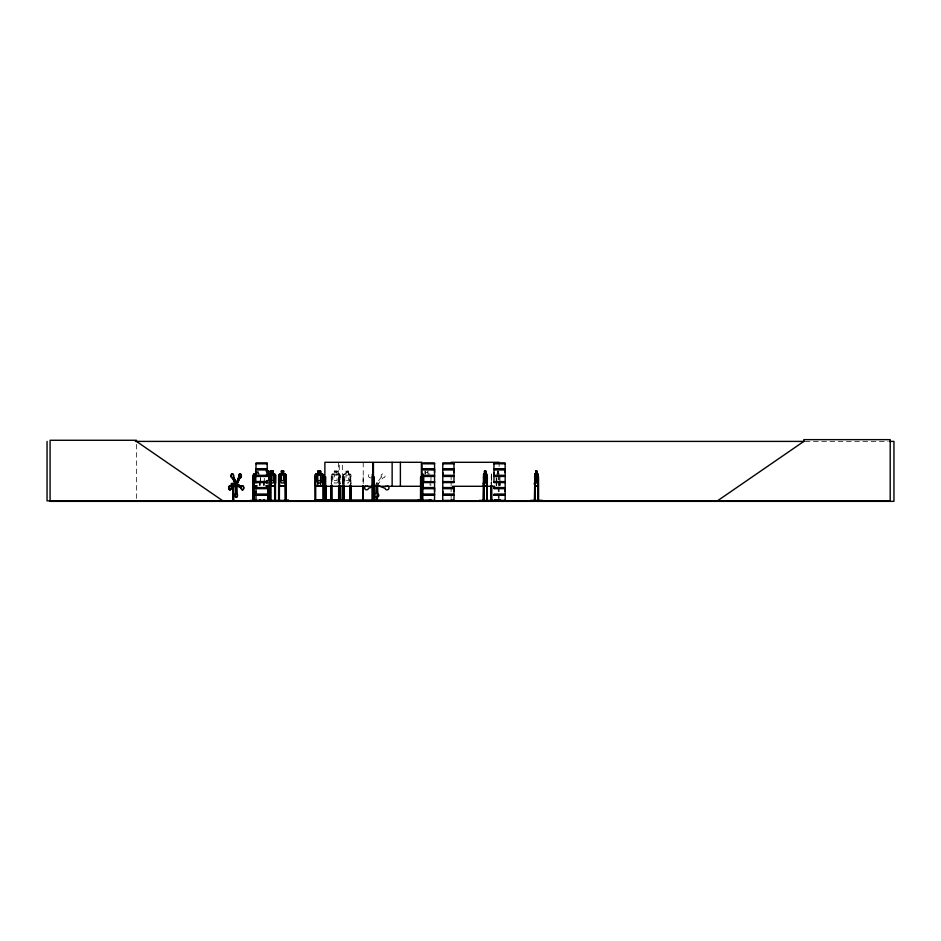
<?xml version="1.0" encoding="UTF-8"?>
<svg xmlns="http://www.w3.org/2000/svg" width="941" height="941" viewBox="0 0 941 941"><rect width="100%" height="100%" fill="white"/><g stroke="black" fill="none" stroke-linecap="round" stroke-linejoin="round"><path stroke-width="0.71" stroke-dasharray="4.71 3.53" d="M377.082 484.65L376.459 484.286M499.448 485.827L499.871 482.98M350.04 485.827L350.887 482.98M350.393 484.944L351.028 482.992M339.031 485.827L340.019 482.98L340.113 475.064L339.066 474.029L337.16 474.029L337.16 471.076L334.22 471.076L334.326 474.123L332.855 475.111L332.855 480.616L334.326 482.98L337.066 482.98L338.537 480.616M339.43 484.944L340.113 482.992M491.484 474.123L491.037 483.921M343.3 483.921L343.347 475.076L344.206 474.029L345.935 474.029L345.888 471.076L348.476 471.076L348.346 474.123M344.135 485.921L343.394 475.076L344.241 474.123L350.087 474.123L350.934 475.111L350.887 483.921M375.671 484.286L376.882 483.403M805.273 441.4L888.139 441.4M334.326 471.17L337.078 471.17M348.393 471.17L345.97 471.17L346.029 474.123L344.747 475.111L344.747 480.616L346.029 482.98L348.393 482.98L349.664 480.616L349.664 475.111L348.393 474.123M497.624 472.653L498.389 472.653L498.389 471.664M258.081 474.029L259.704 474.029M334.231 474.029L332.22 474.029L331.279 475.076L331.256 483.921L331.232 476.875L332.067 476.875M348.429 474.029L350.123 474.029L351.028 475.064M428.049 474.029L429.955 474.029M491.378 474.029L491.461 485.921M496.495 474.029L497.46 474.029M498.636 474.029L499.553 474.029M332.267 474.123L339.031 474.123M338.654 476.875L338.972 484.086M339.207 476.875L340.042 476.875M342.277 476.875L342.653 484.086L342.595 476.875M350.887 476.875L350.028 476.875L350.028 483.921M363.226 476.875L362.826 484.086M491.037 476.875L491.673 476.875M337.066 474.123L338.537 475.111M331.279 482.992L331.891 484.944M496.095 482.992L496.483 485.921M500.247 481.098L500.247 485.333M500 476.393L499.894 485.333M499.612 481.098L499.612 485.333M499.095 462.302L499.095 466.524M499.083 476.875L499.083 479.757M499.083 481.204L499.095 485.532M499.083 486.979L499.095 492.755M499.083 494.201L499.095 498.53M498.73 471.076L498.683 474.123M498.636 471.076L498.601 474.123M498.283 476.875L498.283 479.757M498.283 481.204L498.271 485.532M498.271 486.979L498.283 492.755M498.271 494.201L498.283 498.53M497.495 471.17L497.495 474.123M497.366 471.076L497.413 474.123M496.789 478.275L496.789 482.51M496.507 481.098L496.507 485.333M496.436 481.098L496.436 485.333M496.225 476.428L496.154 485.333M491.661 475.111L491.661 480.616M491.32 476.875L491.39 483.921M451.127 476.875L451.127 479.757M451.127 481.204L451.127 485.532M451.127 486.979L451.127 492.755M451.127 494.201L451.127 498.53M431.002 476.393L430.896 485.333M430.084 481.098L430.084 485.333M428.049 471.076L427.943 474.123M427.461 471.664L427.461 472.653L425.685 472.653L425.685 471.664M425.191 471.17L425.191 474.123M425.097 471.076L425.097 474.029M363.226 462.302L363.226 484.874M350.734 476.875L350.734 483.921M350.193 476.875L350.193 483.921M344.006 483.921L344.006 476.875L343.147 476.875L343.147 483.921M343.841 476.875L343.841 483.921M342.336 465.125L342.336 484.874M340.007 475.111L340.019 483.921M339.654 476.875L339.654 484.086M339.254 465.125L339.254 484.874M338.713 476.875L338.713 484.086M338.654 462.302L338.654 484.874M337.066 471.17L337.078 474.123M332.044 476.875L332.067 483.921M264.456 481.098L264.456 485.333M264.28 478.275L264.28 482.51M263.786 481.098L263.786 485.333M263.609 481.098L263.609 485.333M260.492 476.417L260.492 480.357M260.434 478.275L260.434 482.51M260.257 481.098L260.257 485.333M259.763 481.098L259.763 485.333M259.587 481.098L259.587 485.333M258.128 472.053L258.128 474.029M258.081 471.076L257.999 474.123M257.646 471.664L257.646 472.653M136.469 444.293L136.469 499.4M376.329 482.862A1.753 1.753 0 0 1 378.541 484.544M370.695 477.852A2 2 0 0 1 368.496 476.075A2 2 0 0 1 370.272 473.876M381.423 476.899L376.623 483.509L377.847 484.38L382.905 477.852A2 2 0 0 0 385.104 475.723A2 2 0 0 0 382.622 473.923A2 2 0 0 0 381.281 476.675L381.423 476.899M336.572 471.664L334.808 471.664L334.808 472.653L336.572 472.653L336.572 471.664M347.97 471.664L346.453 471.664L346.453 472.653L347.97 472.653L347.97 471.664M337.066 475.111L334.326 475.111L334.326 480.616L337.066 480.616L337.066 475.111M348.393 475.111L346.029 475.111L346.029 480.616L348.393 480.616L348.393 475.111"/><path stroke-width="1.41" d="M235.85 485.297L235.697 493.566A2 1.223 -90 0 0 235.368 496.577A2 1.223 -90 0 0 237.25 496.577A2 1.223 -90 0 0 236.92 493.566L236.567 486.662M267.197 494.19L255.987 494.19L255.999 491.437M377.553 486.662L377.8 493.566A2 2 0 0 1 378.329 496.577A2 2 0 0 1 375.271 496.577A2 2 0 0 1 375.8 493.566L376.094 486.238M434.554 491.437L434.554 488.673L423.344 488.673M434.554 472.57L434.554 469.818L423.344 469.818M442.788 494.19L442.788 491.437M442.788 475.323L442.788 472.57M453.985 491.437L453.985 488.673L442.776 488.673L442.776 494.19L453.997 494.19L453.997 488.673M453.985 472.57L453.985 469.818L442.776 469.818L442.776 475.323L453.997 475.323L453.997 469.818M493.954 475.323L493.954 469.818L505.176 469.818L505.164 475.323L493.954 475.323L493.966 472.57M505.164 491.437L505.164 488.673L493.954 488.673M505.164 472.57L505.164 469.818M330.115 500.4L315.729 500.224M423.344 495.295L434.566 495.295L434.566 500.612L417.663 500.73L429.99 500.224L429.99 500.847M343.253 500.835L343.3 485.333M231.063 488.014L231.051 488.285A2 1.223 -90 0 1 229.392 489.732A2 1.223 -90 0 1 228.816 486.815A2 1.223 -90 0 1 230.674 486.391L230.863 486.391A2 1.223 -90 0 0 229.004 486.815A2 1.223 -90 0 0 229.592 489.732A2 1.223 -90 0 0 231.239 488.285L236.015 485.497L235.532 484.074L236.015 485.497M454.009 482.039L442.658 481.874L454.009 481.757M493.849 481.874L505.188 481.98M486.591 485.921L486.579 474.029M537.782 485.921L538.264 482.98L537.864 485.921L534.782 485.921L534.394 482.992L534.876 485.921M493.954 495.295L505.176 495.295L505.176 500.612L479.298 500.73L504.247 500.788M487.038 500.788L487.132 499.977M487.215 500.835L487.356 476.875L486.732 476.875L486.732 500.847L487.438 499.977M494.978 500.835L495.166 499.977L495.166 500.777M530.477 500.4L542.522 500.4M538.581 500.777L538.546 476.875L537.911 476.875L537.876 500.847M236.885 484.074L236.403 485.497L241.367 488.285A2 1.223 -90 0 0 243.025 489.72A2 1.223 -90 0 0 243.613 486.815A2 1.223 -90 0 0 241.755 486.379L236.685 484.074L241.637 486.591M270.29 485.921L271.126 475.064L270.267 474.029M270.349 485.921L271.184 482.992M274.69 485.921L275.584 482.992L275.584 475.064L274.666 474.029L273.09 474.029M285.299 485.921L286.193 482.992L286.193 475.064L285.276 474.029M250.412 500.4L288.64 500.4L283.606 500.788M323.539 475.111L323.539 482.98L322.563 485.827L315.776 485.827L314.882 482.98M323.645 482.992L322.634 485.921L315.705 485.921L314.788 482.992M236.944 484.38L239.884 477.781L236.944 484.38L233.356 476.675A2 1.223 -90 0 0 232.533 473.923A2 1.223 -90 0 0 231.016 475.723A2 1.223 -90 0 0 232.368 477.852L235.709 484.815M232.721 477.793L235.615 484.286L236.367 483.403L233.556 476.675A2 1.223 -90 0 0 232.733 473.923A2 1.223 -90 0 0 231.215 475.723A2 1.223 -90 0 0 232.568 477.852M483.204 500.847L483.709 474.029M483.345 475.123L483.721 474.123M534.888 474.029L534.417 500.777M330.726 500.777L331.503 500.847M330.75 500.4L331.455 500.365M330.997 500.835L331.232 485.333L331.256 500.847M331.42 500.777L330.75 500.73M324.669 500.777L324.763 499.977M372.801 500.835L372.836 462.302L324.88 462.302L324.845 500.847M373.13 500.106L373.459 500.835L373.424 462.302L421.392 462.302L421.392 500.847L421.486 499.977M239.849 477.852A2 1.223 -90 0 0 241.202 475.723A2 1.223 -90 0 0 239.684 473.923A2 1.223 -90 0 0 238.861 476.675L236.367 483.403M236.203 483.509L239.061 476.675A2 1.223 -90 0 1 239.884 473.923A2 1.223 -90 0 1 241.402 475.723A2 1.223 -90 0 1 240.049 477.852L239.684 477.781M241.449 486.591L241.555 486.379A2 1.223 -90 0 1 243.413 486.815A2 1.223 -90 0 1 242.837 489.72A2 1.223 -90 0 1 241.178 488.285L241.355 488.014M535.711 474.123L535.076 480.616L535.711 482.98L536.899 482.98L537.534 475.111L537.029 471.076L535.664 471.076L535.711 474.123L535.758 471.076M253.917 500.847L253.835 476.875L252.988 476.875L252.988 500.847L253.211 475.076L254.035 474.029M254.011 485.921L253.258 475.076L254.07 474.123L255.776 474.123L255.776 471.17M268.303 475.123L269.055 474.029M278.712 500.847L278.83 475.076L279.665 474.029L281.324 474.029M285.299 485.827L279.642 485.827L278.912 475.123L279.7 474.123L285.299 474.123L286.111 475.111L285.958 500.847M385.504 486.591L385.681 486.379A2 2 0 0 1 386.104 486.085M422.144 475.076L423.085 474.029M500.259 500.788L500.283 499.977M255.776 474.123L254.564 475.111L254.564 480.616L255.776 482.98M255.928 481.78L267.209 482.039M255.999 500.459L281.171 500.847L255.952 500.835M717.442 500.847L803.826 441.4L803.826 439.647L890.198 439.647L890.198 500.847L47.05 500.847L47.05 441.4M235.85 493.46L235.497 493.566A2 1.223 -90 0 0 235.168 496.577A2 1.223 -90 0 0 237.05 496.577A2 1.223 -90 0 0 236.72 493.566M317.835 474.123L316.364 475.111L316.364 480.616L317.835 482.98L320.587 482.98L322.069 480.616L322.069 475.111L320.587 474.123M230.78 486.591L235.732 484.074M270.443 500.788L270.479 499.977M373.177 500.788L373.33 499.977M371.977 485.333L374.565 484.497M375.024 485.921L368.531 488.285A2 2 0 0 1 365.249 489.355A2 2 0 0 1 365.967 485.968M135.363 441.4L804.273 441.4M889.539 441.4L893.95 441.4L893.95 501.353L50.085 501.353L50.085 440.27L136.469 440.27L136.469 441.4L222.841 500.847M451.127 462.302L499.095 462.302M255.976 463.172L267.209 463.172M423.332 463.172L434.577 463.172M442.764 463.172L454.009 463.172M493.943 463.172L505.188 463.172M423.332 463.372L434.577 463.395L434.554 468.712L423.344 468.712M493.943 463.372L505.188 463.372L505.164 468.712L493.954 468.712L493.954 463.395M255.999 463.725L267.185 463.725M423.356 463.725L434.554 463.725M442.788 463.725L453.985 463.725M493.966 463.725L505.164 463.725M442.776 468.712L453.997 468.712L453.997 463.395L442.764 463.372L442.788 468.712M255.905 469.089L267.279 469.089M423.274 469.089L434.648 469.089M442.693 469.089L454.068 469.089M493.884 469.089L505.258 469.089M255.905 469.43L267.279 469.43M423.274 469.43L434.648 469.43M442.693 469.43L454.068 469.43M493.884 469.43L505.258 469.43M255.987 469.818L267.197 469.818M255.646 471.076L255.729 474.123M266.256 471.076L268.75 471.076L268.75 474.029M268.691 474.029L270.714 474.029L270.655 471.076L273.149 471.076M266.338 471.17L268.667 471.17M270.737 471.17L273.066 471.17L273.008 474.123L274.278 475.111L274.278 480.616L273.066 482.98L270.796 482.98M281.347 471.17L283.676 471.17M317.835 471.17L320.587 471.17L320.587 485.921M484.521 471.17L485.803 471.17M535.711 471.17L536.982 471.17M484.744 471.664L485.509 471.664L485.509 472.653L484.744 472.653M253.988 474.029L255.693 474.029M283.7 474.029L285.335 474.029M317.835 474.029L315.729 474.029L314.788 475.076L314.917 500.847M320.587 474.029L322.598 474.029L323.645 475.064L323.88 500.788M483.615 474.029L484.568 474.029M485.756 474.029L486.673 474.029M534.794 474.029L535.758 474.029M536.946 474.029L537.852 474.029M266.397 474.123L274.69 474.123L275.442 475.111M315.776 474.123L322.563 474.123L323.539 475.111M483.639 474.123L486.65 474.123M534.817 474.123L537.84 474.123M271.126 475.064L270.232 474.123M275.525 475.064L275.442 500.847M487.12 475.064L487.085 500.847M537.77 474.029L538.276 500.847M266.397 475.111L268.667 475.111L268.667 480.616L266.397 480.616M317.835 475.111L320.587 475.111M255.987 475.323L267.197 475.323M423.344 475.323L434.566 475.323L434.566 469.818M255.905 475.711L267.279 475.711M423.274 475.711L434.648 475.711M442.693 475.711L454.068 475.711M493.884 475.711L505.258 475.711M255.905 476.052L267.279 476.052M423.274 476.052L434.648 476.052M442.693 476.052L454.068 476.052M493.884 476.052L505.258 476.052M255.987 476.44L267.197 476.44M423.344 476.44L434.566 476.44L434.566 481.745L423.356 481.604M271.043 476.875L270.196 476.875L270.126 500.847L270.373 476.875M275.442 476.875L274.596 476.875L274.69 500.847M286.052 476.875L285.205 476.875L285.311 500.847M314.823 476.875L315.635 476.875L315.729 500.847M323.633 476.875L322.81 476.875L322.904 500.847M324.845 476.875L325.692 476.875L325.598 500.847L325.468 485.532M372.836 476.875L372.024 476.875L372.024 500.847L371.93 499.977M373.424 476.875L374.236 476.875L374.33 500.847M421.392 476.875L420.58 476.875L420.509 500.847M483.274 476.875L483.909 476.875M534.453 476.875L535.088 476.875M317.835 480.616L320.587 480.616M442.788 481.604L453.985 481.604L453.997 476.44L442.776 476.44L442.776 481.745M505.164 481.604L493.966 481.604L493.954 476.44L505.176 476.44L505.176 481.745L493.943 481.745M434.577 481.757L423.238 481.898L434.577 482.039M255.976 482.227L267.209 482.239M423.332 482.227L434.577 482.262L434.554 487.567L423.344 487.567M454.009 482.239L442.764 482.239L442.788 487.567M493.943 482.239L505.188 482.262L505.164 487.567L493.954 487.567M255.999 482.58L267.185 482.58M423.356 482.58L434.554 482.58M442.788 482.58L453.985 482.58M493.966 482.58L505.164 482.58M253.258 482.992L253.964 485.921L256.869 485.921M266.397 482.98L268.667 482.98L269.891 480.616L269.891 475.111L268.667 474.123L268.691 471.076M278.889 482.992L279.642 485.921L285.358 485.921M483.204 482.992L483.686 485.921M234.309 485.615L229.651 485.615L229.651 486.238L232.015 486.238M254.023 485.827L256.881 485.827M266.091 485.827L274.69 485.827M483.639 485.827L486.65 485.827M534.817 485.827L537.84 485.827M266.056 485.921L274.748 485.921M483.603 485.921L486.685 485.921M232.803 486.238L235.768 486.238M373.659 486.238L379.776 486.238M324.88 486.285L372.836 486.285M373.424 486.285L421.392 486.285M452.574 486.285L494.731 486.285M255.987 487.567L267.197 487.567M442.776 487.567L453.997 487.567M255.905 487.956L267.279 487.956M423.274 487.956L434.648 487.956M442.693 487.956L454.068 487.956M493.884 487.956L505.258 487.956M255.905 488.297L267.279 488.297M423.274 488.297L434.648 488.297M442.693 488.297L454.068 488.297M493.884 488.297L505.258 488.297M267.197 488.673L255.987 488.673L255.987 494.19M236.567 493.46L236.767 485.297L235.65 485.297L235.65 493.46M423.344 494.19L434.566 494.19L434.566 488.673M493.954 494.19L505.176 494.19L505.176 488.673M255.905 494.566L267.279 494.566M423.274 494.566L434.648 494.566M442.693 494.566L454.068 494.566M493.884 494.566L505.258 494.566M255.905 494.907L267.279 494.907M423.274 494.907L434.648 494.907M442.693 494.907L454.068 494.907M493.884 494.907L505.258 494.907M267.197 495.295L255.987 495.295L255.987 500.612M442.776 495.295L453.997 495.295L453.997 500.612L442.717 500.636L442.788 495.295M252.906 499.977L253.917 499.977M267.914 499.977L268.926 499.977L268.903 500.8M270.114 499.977L271.126 499.977L271.126 500.847M275.525 499.977L274.513 499.977L274.513 500.847M278.536 499.977L279.536 499.977L279.536 500.847M286.135 499.977L285.123 499.977L285.135 500.847M483.204 499.977L483.98 499.977M491.743 499.977L490.979 500.847L491.037 485.333M494.425 499.977L494.46 500.847M534.382 499.977L535.158 499.977L535.135 500.847M537.84 499.977L538.617 499.977M332.138 500.224L353.275 500.788M288.64 500.4L283.512 500.847M417.675 500.4L434.554 500.459M442.788 500.459L453.985 500.459M479.298 500.4L505.164 500.459M226.24 500.847L239.92 500.847M348.676 500.777L353.228 500.73L348.711 500.788M363.332 500.777L363.226 485.532M371.624 500.847L381.376 500.847M378.576 485.909L385.057 488.285A2 2 0 0 0 388.351 489.355A2 2 0 0 0 387.633 485.968M499.706 500.835L499.612 499.977M268.514 500.353L268.667 485.333M368.096 486.591L367.919 486.391A2 2 0 0 0 367.484 486.097M373.742 479.075L372.307 476.675A2 2 0 0 0 372.095 474.687M372.53 479.957L374.106 482.121M537.746 474.123L538.17 475.111M422.238 482.98L423.132 485.827M422.144 482.992L423.062 485.921M483.886 480.616L484.521 482.98L485.721 482.98L486.356 480.616L485.721 471.17M496.107 500.365L496.154 499.977M538.217 475.064L538.158 500.847M535.088 485.333L535.088 500.847M534.735 476.875L534.853 500.847M534.7 499.977L534.723 500.847M499.894 499.977L499.847 500.847M499.189 499.977L499.083 500.847L499.001 499.977M498.283 499.977L498.365 500.847M498.177 500.224L498.189 500.847M496.836 499.977L496.824 500.847M496.566 499.977L496.554 500.847M496.436 499.977L496.401 500.847M494.86 499.977L494.778 500.847L494.719 499.977M491.673 485.333L491.72 500.847M491.437 499.977L491.437 500.847L491.39 485.333M485.803 474.123L485.85 471.076L484.486 471.076L483.945 500.847M484.568 471.076L484.615 474.123M483.662 500.847L483.627 476.875L483.556 500.847M452.033 500.224L452.033 500.847L451.845 499.977M451.221 500.847L451.221 499.977L451.057 500.847M430.896 499.977L430.966 500.847M430.802 499.977L430.802 500.847M430.178 499.977L430.178 500.847M423.721 475.111L423.721 480.616M423.003 500.847L422.991 499.977L314.729 499.977L314.753 500.847M422.803 500.847L422.909 476.875L422.003 476.875L421.839 500.788L422.003 462.302M422.638 500.106L422.638 500.847M422.415 499.977L422.415 500.847M422.238 475.123L422.309 500.847M420.674 499.977L420.674 500.847M408.947 500.847L405.242 500.847M403.113 500.847L399.36 500.847M400.384 462.302L400.384 486.285M392.138 462.302L392.138 486.285M377.341 486.238L377.341 500.73M376.718 486.238L376.718 493.484M376.718 496.377L376.718 500.73M376.094 496.377L376.094 500.73M374.142 499.977L374.059 500.847M373.636 500.106L373.636 500.847M372.742 499.977L372.754 500.847M363.179 499.977L363.179 500.847M362.826 485.532L362.826 500.847M362.779 499.977L362.779 500.847M350.887 485.333L350.852 500.847L350.734 485.333M350.628 499.977L350.605 500.847M350.323 499.977L350.299 500.847M350.193 485.333L350.111 500.847M350.028 485.333L349.946 500.847M344.006 485.333L344.077 500.847M343.841 485.333L343.924 500.847M343.736 499.977L343.712 500.847M343.43 499.977L343.406 500.847M343.147 485.333L343.065 500.847M342.336 485.532L342.277 500.847M342.195 499.977L342.195 500.847M340.113 499.977L340.136 500.847M340.042 485.333L339.913 500.847L339.701 499.977M339.654 485.532L339.607 500.847M339.301 499.977L339.289 500.847M339.231 485.333L339.136 500.847L339.031 485.532M338.713 485.532L338.725 500.847M338.654 485.532L338.619 500.847M337.548 500.106L337.548 500.847M336.313 500.106L336.313 500.847M332.067 485.333L332.138 500.847M331.985 499.977L331.95 500.847M326.092 500.106L326.092 500.847M325.774 485.532L325.762 500.847M325.21 500.847L325.163 485.532L325.151 500.847M323.539 499.977L323.539 500.847M322.728 499.977L322.728 500.847M320.693 474.029L320.693 471.076L317.74 471.076L317.835 485.921M317.587 500.106L317.587 500.847M316.352 500.106L316.352 500.847M315.541 499.977L315.541 500.847M315.117 500.106L315.117 500.847M285.876 476.875L285.782 500.847M285.746 499.977L285.746 500.847M285.382 476.875L285.488 500.847M279.359 500.847L279.465 476.875L278.618 476.875L278.642 500.847M279.289 476.875L279.289 500.847M278.924 499.977L278.924 500.847M275.266 476.875L275.266 500.847M275.16 499.977L275.137 500.847M274.878 499.977L274.901 500.847M273.09 471.076L273.066 474.123M271.043 475.111L270.996 500.847M270.714 471.076L270.737 474.123M270.737 499.977L270.761 500.847M268.844 485.333L268.75 500.847M268.173 485.333L268.279 500.847M267.997 485.333L268.103 500.847M264.456 499.977L264.527 500.847M264.35 500.847L264.28 499.977L264.174 500.847M263.915 499.977L263.88 500.847M263.703 499.977L263.633 500.847M263.609 499.977L263.527 500.847M260.504 499.977L260.504 500.847M260.434 499.977L260.375 500.847M260.257 499.977L260.128 500.847M259.892 499.977L259.892 500.847M259.763 499.977L259.869 500.847M259.61 499.977L259.681 500.847M256.187 471.664L256.187 472.653M255.776 475.111L255.776 480.616M253.658 476.875L253.741 500.847M253.552 499.977L253.529 500.847M253.294 499.977L253.27 500.847M235.391 485.615L235.391 483.486L231.31 483.486L231.31 485.615M234.168 483.486L234.168 485.615M233.615 483.486L233.615 485.615M233.686 486.238L233.791 500.73M233.086 483.486L233.203 486.238M232.921 486.238L232.921 500.73M232.803 487.685L232.803 500.73M232.392 483.486L232.392 485.615M377.682 486.062A1.753 1.753 0 0 1 375.93 486.074M235.92 486.297A1.753 1.07 -90 0 1 234.874 484.109A1.753 1.07 -90 0 1 236.438 483.027M236.661 483.309A1.753 1.07 -90 0 1 236.956 484.991M334.314 500.73L347.017 500.835L334.326 500.847M231.404 484.45L231.404 484.45M284.9 480.616L283.676 482.98L281.406 482.98L280.195 480.616L280.195 475.111L281.406 474.123L281.265 471.076L283.759 471.076L283.617 474.123L284.9 475.111L284.9 480.616M267.209 463.384L255.976 463.384L255.999 468.712L267.197 468.712L267.197 463.395M268.267 471.664L266.797 471.664L266.797 472.653L268.267 472.653L268.267 471.664M272.655 471.664L271.196 471.664L271.196 472.653L272.655 472.653L272.655 471.664M283.276 471.664L281.806 471.664L281.806 472.653L283.276 472.653L283.276 471.664M320.105 471.664L318.329 471.664L318.329 472.653L320.105 472.653L320.105 471.664M536.688 471.664L535.923 471.664L535.923 472.653L536.688 472.653L536.688 471.664M273.066 475.111L270.796 475.111L270.796 480.616L273.066 480.616L273.066 475.111M283.676 475.111L281.406 475.111L281.406 480.616L283.676 480.616L283.676 475.111M485.721 475.111L484.521 475.111L484.521 480.616L485.721 480.616L485.721 475.111M536.899 475.111L535.711 475.111L535.711 480.616L536.899 480.616L536.899 475.111M267.185 481.604L255.999 481.604L267.209 481.745M342.653 500.847L342.653 485.532L342.583 500.847M237.167 485.779A1.753 1.07 -90 0 0 236.673 482.862A1.753 1.07 -90 0 0 235.368 485.015A1.753 1.07 -90 0 0 237.167 485.779"/></g></svg>
